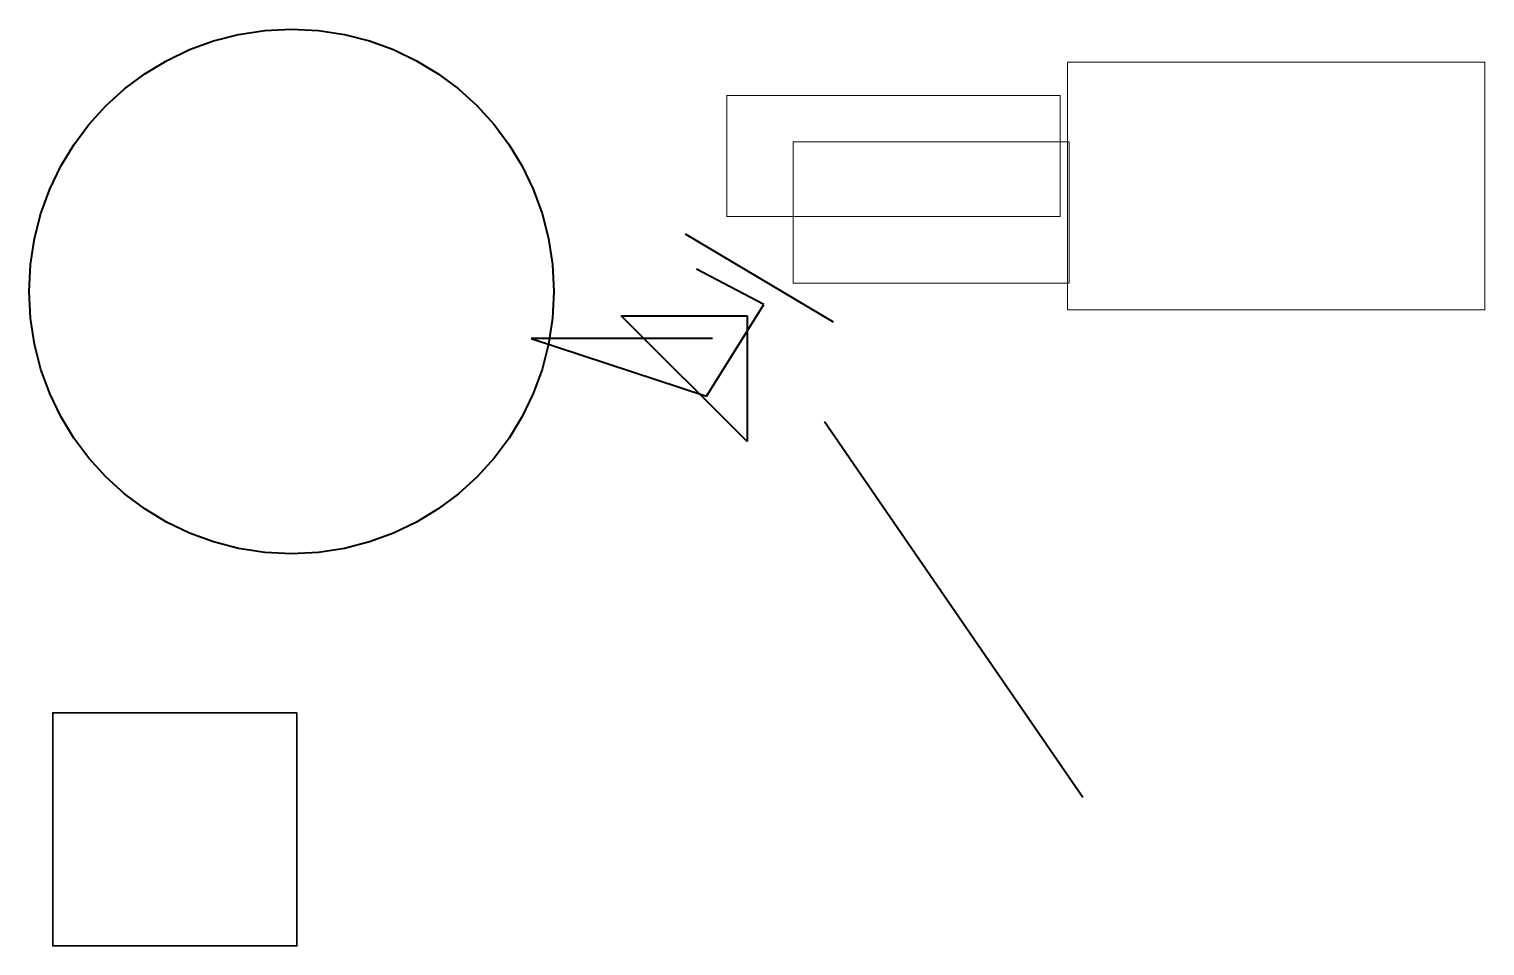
# Model space of a CAD drawing. Header units: metres. Extents: x -4.7 to 6.9, y -4 to 3.3.
import ezdxf

# ---------------------------------------------------------------- set-up
doc = ezdxf.new("R2010")
doc.units = ezdxf.units.M
doc.header["$LTSCALE"] = 20
doc.linetypes.add('ACAD_ISO02W100', pattern=[15, 12, -3])
doc.linetypes.add('HIDDEN', pattern=[9.525, 6.35, -3.175])
doc.layers.add('CIRCULOS', color=7, linetype='Continuous', lineweight=30, true_color=0x3b960d)
doc.layers.add('LINEAS', color=202, linetype='ACAD_ISO02W100', lineweight=40)
doc.layers.add('RECTANGULOS', color=50, linetype='HIDDEN', lineweight=13)

msp = doc.modelspace()

# ---------------------------------------------------------------- linework, layer by layer
at = {"layer": 'CIRCULOS'}
msp.add_lwpolyline([(-2.573, -2.152), (-4.511, -2.152), (-4.511, -4.004), (-2.573, -4.004)], close=True, dxfattribs=at)
at = {"layer": 'LINEAS'}
for p, q in [((0.509, 1.651), (1.684, 0.951)), ((1.133, 1.09), (0.598, 1.37)), ((0.679, 0.362), (1.133, 1.09)), ((0, 1), (1, 1)), ((1, 0), (0, 1)), ((1, 1), (1, 0)), ((0.725, 0.819), (-0.714, 0.819)), ((-0.714, 0.819), (0.679, 0.362)), ((1.614, 0.16), (3.665, -2.822))]:
    msp.add_line(p, q, dxfattribs=at)
msp.add_circle((-2.616, 1.193), 2.083, dxfattribs=at)
at = {"layer": 'RECTANGULOS'}
for points in [[(3.544, 3.012), (6.856, 3.012), (6.856, 1.047), (3.544, 1.047)], [(0.839, 2.749), (3.484, 2.749), (3.484, 1.788), (0.839, 1.788)], [(1.365, 2.381), (3.555, 2.381), (3.555, 1.259), (1.365, 1.259)]]:
    msp.add_lwpolyline(points, close=True, dxfattribs=at)

doc.saveas('drawing.dxf')
